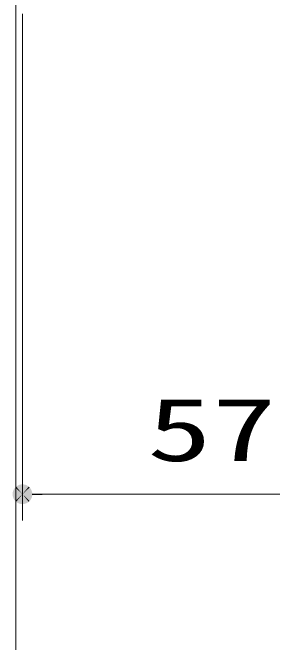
# Model space of a CAD drawing. Units: millimetres, scale not verified. Extents: x -1306 to 1306, y -607 to 607.
# Drawn here: x -533.1 to -493.6, y 290.9 to 386.6 of the extents above; entities that cross this region are included whole.
import ezdxf
from ezdxf.enums import TextEntityAlignment as Align

# ---------------------------------------------------------------- set-up
doc = ezdxf.new("R2010")
doc.units = ezdxf.units.MM
doc.header["$LTSCALE"] = 5
for name, color, linetype, lineweight in [('1-0_線(水)', 4, 'Continuous', 9), ('1-1_寸法線', 3, 'Continuous', 13), ('1-5_0', 3, 'Continuous', 25)]:
    doc.layers.add(name, color=color, linetype=linetype, lineweight=lineweight)
doc.styles.add('ＭＳ ゴシック', font='')
doc.styles.get('ＭＳ ゴシック').set_extended_font_data('MS Gothic')

# ---------------------------------------------------------------- blocks, each defined once
blk = doc.blocks.new('_DOT')
at = {"layer": '1-5_0'}
blk.add_line((-2.5, 0), (-5, 0), dxfattribs=at)
for points in [[(0, 0), (-2.023, 1.469), (-1.822, 1.711)], [(0, 0), (-1.822, 1.711), (-1.594, 1.926)], [(0, 0), (-1.594, 1.926), (-1.34, 2.111)], [(0, 0), (-1.34, 2.111), (-1.064, 2.262)], [(0, 0), (-1.064, 2.262), (-0.773, 2.378)], [(0, 0), (-0.773, 2.378), (-0.468, 2.456)], [(0, 0), (-0.468, 2.456), (-0.157, 2.495)], [(0, 0), (-0.157, 2.495), (0.157, 2.495)], [(0, 0), (0.157, 2.495), (0.468, 2.456)], [(0, 0), (0.468, 2.456), (0.773, 2.378)], [(0, 0), (0.773, 2.378), (1.064, 2.262)], [(0, 0), (1.064, 2.262), (1.34, 2.111)], [(0, 0), (1.34, 2.111), (1.594, 1.926)], [(0, 0), (1.594, 1.926), (1.822, 1.711)], [(0, 0), (1.822, 1.711), (2.023, 1.469)], [(0, 0), (-2.5, 0), (-2.48, 0.313)], [(0, 0), (-2.48, -0.313), (-2.5, 0)], [(0, 0), (-2.48, 0.313), (-2.421, 0.622)], [(0, 0), (-2.421, -0.622), (-2.48, -0.313)], [(0, 0), (-2.421, 0.622), (-2.324, 0.92)], [(0, 0), (-2.324, -0.92), (-2.421, -0.622)], [(0, 0), (-2.324, 0.92), (-2.191, 1.204)], [(0, 0), (-2.191, -1.204), (-2.324, -0.92)], [(0, 0), (-2.191, 1.204), (-2.023, 1.469)], [(0, 0), (-2.023, -1.469), (-2.191, -1.204)], [(0, 0), (-1.822, -1.711), (-2.023, -1.469)], [(0, 0), (-1.594, -1.926), (-1.822, -1.711)], [(0, 0), (-1.34, -2.111), (-1.594, -1.926)], [(0, 0), (-1.064, -2.262), (-1.34, -2.111)], [(0, 0), (-0.773, -2.378), (-1.064, -2.262)], [(0, 0), (-0.468, -2.456), (-0.773, -2.378)], [(0, 0), (-0.157, -2.495), (-0.468, -2.456)], [(0, 0), (0.157, -2.495), (-0.157, -2.495)], [(0, 0), (2.023, 1.469), (2.191, 1.204)], [(0, 0), (2.191, 1.204), (2.324, 0.92)], [(0, 0), (2.324, 0.92), (2.421, 0.622)], [(0, 0), (2.421, 0.622), (2.48, 0.313)], [(0, 0), (2.48, 0.313), (2.5, 0)], [(0, 0), (0.468, -2.456), (0.157, -2.495)], [(0, 0), (0.773, -2.378), (0.468, -2.456)], [(0, 0), (1.064, -2.262), (0.773, -2.378)], [(0, 0), (1.34, -2.111), (1.064, -2.262)], [(0, 0), (1.594, -1.926), (1.34, -2.111)], [(0, 0), (1.822, -1.711), (1.594, -1.926)], [(0, 0), (2.023, -1.469), (1.822, -1.711)], [(0, 0), (2.191, -1.204), (2.023, -1.469)], [(0, 0), (2.324, -0.92), (2.191, -1.204)], [(0, 0), (2.421, -0.622), (2.324, -0.92)], [(0, 0), (2.48, -0.313), (2.421, -0.622)], [(0, 0), (2.5, 0), (2.48, -0.313)]]:
    blk.add_solid(points, dxfattribs=at)

msp = doc.modelspace()

# ---------------------------------------------------------------- linework, layer by layer
at = {"layer": '1-0_線(水)'}
msp.add_line((-532.627, 433.448), (-532.627, 183.637), dxfattribs=at)
at = {"layer": '1-1_寸法線'}
for p, q in [((-531.627, 386.448), (-531.627, 309.448)), ((-528.627, 313.448), (-477.627, 313.448))]:
    msp.add_line(p, q, dxfattribs=at)

# ---------------------------------------------------------------- block references
at = {"layer": '1-1_寸法線', "xscale": 0.6, "yscale": 0.6, "rotation": 180}
msp.add_blockref('_DOT', (-531.627, 313.448), dxfattribs=at)

# ---------------------------------------------------------------- texts
at = {"layer": '1-1_寸法線', "style": 'ＭＳ ゴシック', "width": 1.5}
msp.add_text('57', height=9.604, dxfattribs=at).set_placement((-512.651, 315.597), align=Align.BOTTOM_LEFT)

doc.saveas('drawing.dxf')
